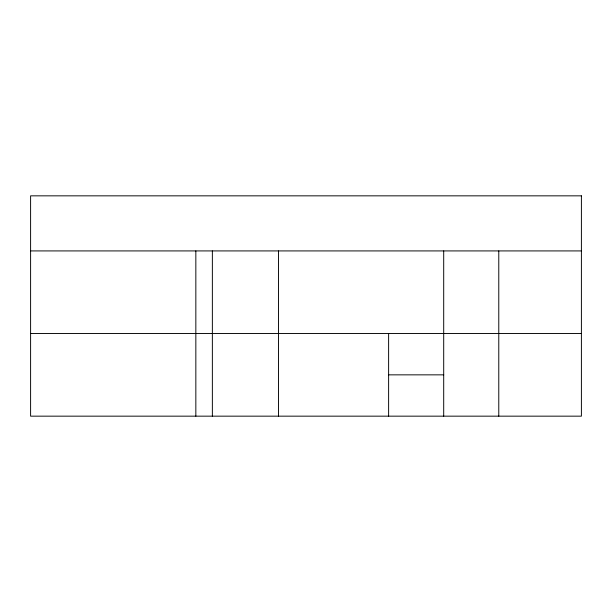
<?xml version="1.0" encoding="UTF-8"?>
<svg xmlns="http://www.w3.org/2000/svg" width="612" height="612" viewBox="0 0 612 612"><rect width="100%" height="100%" fill="white"/><g stroke="black" fill="none" stroke-linecap="round" stroke-linejoin="round"><path stroke-width="0.92" d="M30.6 250.92L581.4 250.92M30.6 333.54L581.4 333.54M388.62 374.85L443.7 374.85M498.78 250.92L498.78 416.16M443.7 250.92L443.7 416.16M388.62 333.54L388.62 416.16M278.46 250.92L278.46 416.16M212.364 250.92L212.364 416.16M195.84 250.92L195.84 416.16M581.4 195.84L30.6 195.84L30.6 416.16L581.4 416.16L581.4 195.84"/></g></svg>
